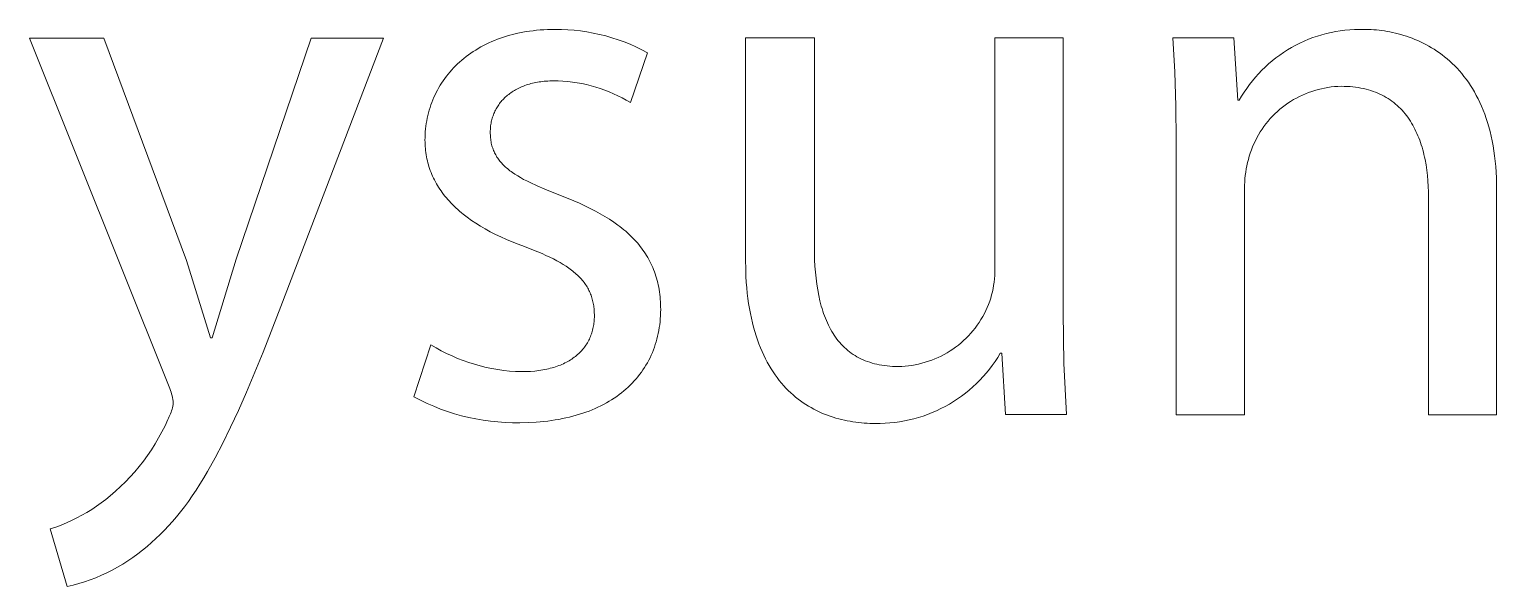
# Model space of a CAD drawing. Header units: millimetres. Extents: x -962 to 3068, y -237 to 2578.
# Drawn here: x 2133.1 to 2209.1, y -178.7 to -149.8 of the extents above; entities that cross this region are included whole.
import ezdxf

# ---------------------------------------------------------------- set-up
doc = ezdxf.new("R2010")
doc.units = ezdxf.units.MM
doc.header["$MEASUREMENT"] = 0
doc.layers.add('Domyślny', color=7, linetype='Continuous', true_color=0x000000)

msp = doc.modelspace()

# ---------------------------------------------------------------- linework, layer by layer
at = {"layer": 'Domyślny', "color": 18, "lineweight": 15, "true_color": 0x000000}
for p, q in [((2140.308, -168.258), (2133.102, -150.261)), ((2133.102, -150.261), (2136.967, -150.261)), ((2136.967, -150.261), (2141.248, -161.789)), ((2143.825, -161.722), (2147.703, -150.261)), ((2151.448, -150.261), (2146.133, -164.178)), ((2147.703, -150.261), (2151.448, -150.261)), ((2156.775, -150.581), (2156.917, -150.513)), ((2156.917, -150.513), (2157.063, -150.447)), ((2157.063, -150.447), (2157.211, -150.385)), ((2157.211, -150.385), (2157.363, -150.325)), ((2157.363, -150.325), (2157.517, -150.269)), ((2157.517, -150.269), (2157.673, -150.215)), ((2157.673, -150.215), (2157.833, -150.165)), ((2157.833, -150.165), (2157.995, -150.118)), ((2157.995, -150.118), (2158.16, -150.074)), ((2158.16, -150.074), (2158.327, -150.033)), ((2158.327, -150.033), (2158.498, -149.996)), ((2158.498, -149.996), (2158.67, -149.962)), ((2158.67, -149.962), (2158.846, -149.931)), ((2158.846, -149.931), (2159.024, -149.904)), ((2159.024, -149.904), (2159.205, -149.88)), ((2159.205, -149.88), (2159.388, -149.86)), ((2159.388, -149.86), (2159.573, -149.843)), ((2159.573, -149.843), (2159.762, -149.83)), ((2159.762, -149.83), (2159.952, -149.82)), ((2159.952, -149.82), (2160.146, -149.815)), ((2160.146, -149.815), (2160.341, -149.813)), ((2160.341, -149.813), (2160.674, -149.817)), ((2160.674, -149.817), (2161.007, -149.832)), ((2161.007, -149.832), (2161.339, -149.858)), ((2161.339, -149.858), (2161.669, -149.896)), ((2161.669, -149.896), (2161.999, -149.944)), ((2161.999, -149.944), (2162.326, -150.004)), ((2162.326, -150.004), (2162.652, -150.074)), ((2162.652, -150.074), (2162.974, -150.156)), ((2162.974, -150.156), (2163.294, -150.248)), ((2163.294, -150.248), (2163.611, -150.351)), ((2163.611, -150.351), (2163.924, -150.464)), ((2163.924, -150.464), (2164.233, -150.588)), ((2170.211, -161.69), (2170.211, -150.256)), ((2170.211, -150.256), (2173.781, -150.256)), ((2173.781, -150.256), (2173.781, -161.073)), ((2183.135, -162.24), (2183.135, -150.256)), ((2183.135, -150.256), (2186.678, -150.256)), ((2186.678, -150.256), (2186.678, -164.468)), ((2192.459, -152.021), (2192.362, -150.256)), ((2192.362, -150.256), (2195.515, -150.256)), ((2195.515, -150.256), (2195.717, -153.49)), ((2198.726, -150.635), (2198.944, -150.525)), ((2198.944, -150.525), (2199.166, -150.423)), ((2199.166, -150.423), (2199.391, -150.328)), ((2199.391, -150.328), (2199.619, -150.241)), ((2199.619, -150.241), (2199.849, -150.161)), ((2199.849, -150.161), (2200.083, -150.09)), ((2200.083, -150.09), (2200.318, -150.027)), ((2200.318, -150.027), (2200.556, -149.971)), ((2200.556, -149.971), (2200.795, -149.924)), ((2200.795, -149.924), (2201.036, -149.885)), ((2201.036, -149.885), (2201.278, -149.854)), ((2201.278, -149.854), (2201.521, -149.831)), ((2201.521, -149.831), (2201.765, -149.817)), ((2201.765, -149.817), (2202.009, -149.811)), ((2202.009, -149.811), (2202.253, -149.813)), ((2202.253, -149.813), (2202.38, -149.814)), ((2202.38, -149.814), (2202.51, -149.818)), ((2202.51, -149.818), (2202.641, -149.824)), ((2202.641, -149.824), (2202.774, -149.833)), ((2202.774, -149.833), (2202.909, -149.844)), ((2202.909, -149.844), (2203.046, -149.859)), ((2203.046, -149.859), (2203.184, -149.876)), ((2203.184, -149.876), (2203.323, -149.896)), ((2203.323, -149.896), (2203.463, -149.919)), ((2203.463, -149.919), (2203.604, -149.945)), ((2203.604, -149.945), (2203.747, -149.974)), ((2203.747, -149.974), (2203.89, -150.007)), ((2203.89, -150.007), (2204.033, -150.043)), ((2204.033, -150.043), (2204.177, -150.082)), ((2204.177, -150.082), (2204.322, -150.125)), ((2204.322, -150.125), (2204.466, -150.171)), ((2204.466, -150.171), (2204.611, -150.221)), ((2204.611, -150.221), (2204.756, -150.275)), ((2204.756, -150.275), (2204.9, -150.332)), ((2204.9, -150.332), (2205.045, -150.393)), ((2205.045, -150.393), (2205.189, -150.459)), ((2205.189, -150.459), (2205.332, -150.528)), ((2205.332, -150.528), (2205.474, -150.602)), ((2155.621, -151.316), (2155.737, -151.224)), ((2155.737, -151.224), (2155.857, -151.135)), ((2155.857, -151.135), (2155.979, -151.048)), ((2155.979, -151.048), (2156.104, -150.963)), ((2156.104, -150.963), (2156.233, -150.882)), ((2156.233, -150.882), (2156.364, -150.802)), ((2156.364, -150.802), (2156.498, -150.726)), ((2156.498, -150.726), (2156.635, -150.652)), ((2156.635, -150.652), (2156.775, -150.581)), ((2164.233, -150.588), (2164.538, -150.722)), ((2165.133, -151.021), (2164.247, -153.611)), ((2164.538, -150.722), (2164.838, -150.866)), ((2164.838, -150.866), (2165.133, -151.021)), ((2197.509, -151.443), (2197.7, -151.291)), ((2197.7, -151.291), (2197.896, -151.146)), ((2197.896, -151.146), (2198.097, -151.008)), ((2198.097, -151.008), (2198.302, -150.876)), ((2198.302, -150.876), (2198.512, -150.752)), ((2198.512, -150.752), (2198.726, -150.635)), ((2205.474, -150.602), (2205.616, -150.679)), ((2205.616, -150.679), (2205.757, -150.761)), ((2205.757, -150.761), (2205.897, -150.847)), ((2205.897, -150.847), (2206.036, -150.938)), ((2206.036, -150.938), (2206.173, -151.033)), ((2206.173, -151.033), (2206.309, -151.133)), ((2206.309, -151.133), (2206.443, -151.237)), ((2206.443, -151.237), (2206.576, -151.346)), ((2154.802, -152.134), (2154.893, -152.024)), ((2154.893, -152.024), (2154.988, -151.916)), ((2154.988, -151.916), (2155.085, -151.811)), ((2155.085, -151.811), (2155.186, -151.707)), ((2155.186, -151.707), (2155.29, -151.606)), ((2155.29, -151.606), (2155.398, -151.507)), ((2155.398, -151.507), (2155.508, -151.411)), ((2155.508, -151.411), (2155.621, -151.316)), ((2192.513, -153.789), (2192.459, -152.021)), ((2196.799, -152.111), (2196.968, -151.935)), ((2196.968, -151.935), (2197.142, -151.765)), ((2197.142, -151.765), (2197.323, -151.601)), ((2197.323, -151.601), (2197.509, -151.443)), ((2206.576, -151.346), (2206.706, -151.46)), ((2206.706, -151.46), (2206.835, -151.579)), ((2206.835, -151.579), (2206.962, -151.703)), ((2206.962, -151.703), (2207.086, -151.832)), ((2207.086, -151.832), (2207.208, -151.966)), ((2207.208, -151.966), (2207.328, -152.105)), ((2154.321, -152.833), (2154.393, -152.712)), ((2154.393, -152.712), (2154.468, -152.593)), ((2154.468, -152.593), (2154.547, -152.475)), ((2154.547, -152.475), (2154.628, -152.359)), ((2154.628, -152.359), (2154.713, -152.246)), ((2154.713, -152.246), (2154.802, -152.134)), ((2158.568, -152.808), (2158.498, -152.84)), ((2158.639, -152.778), (2158.568, -152.808)), ((2158.711, -152.749), (2158.639, -152.778)), ((2158.785, -152.721), (2158.711, -152.749)), ((2158.86, -152.695), (2158.785, -152.721)), ((2158.937, -152.67), (2158.86, -152.695)), ((2159.015, -152.647), (2158.937, -152.67)), ((2159.095, -152.625), (2159.015, -152.647)), ((2159.176, -152.605), (2159.095, -152.625)), ((2159.259, -152.586), (2159.176, -152.605)), ((2159.343, -152.568), (2159.259, -152.586)), ((2159.428, -152.553), (2159.343, -152.568)), ((2159.515, -152.538), (2159.428, -152.553)), ((2159.603, -152.526), (2159.515, -152.538)), ((2159.693, -152.515), (2159.603, -152.526)), ((2159.784, -152.505), (2159.693, -152.515)), ((2159.877, -152.497), (2159.784, -152.505)), ((2159.971, -152.491), (2159.877, -152.497)), ((2160.066, -152.487), (2159.971, -152.491)), ((2160.163, -152.484), (2160.066, -152.487)), ((2160.261, -152.484), (2160.163, -152.484)), ((2160.508, -152.487), (2160.261, -152.484)), ((2160.754, -152.498), (2160.508, -152.487)), ((2161, -152.517), (2160.754, -152.498)), ((2161.246, -152.544), (2161, -152.517)), ((2161.49, -152.58), (2161.246, -152.544)), ((2161.733, -152.623), (2161.49, -152.58)), ((2161.974, -152.675), (2161.733, -152.623)), ((2162.214, -152.734), (2161.974, -152.675)), ((2162.452, -152.801), (2162.214, -152.734)), ((2162.687, -152.876), (2162.452, -152.801)), ((2196.186, -152.87), (2196.329, -152.673)), ((2196.329, -152.673), (2196.48, -152.48)), ((2196.48, -152.48), (2196.636, -152.293)), ((2196.636, -152.293), (2196.799, -152.111)), ((2200.395, -152.823), (2200.224, -152.852)), ((2200.567, -152.799), (2200.395, -152.823)), ((2200.739, -152.782), (2200.567, -152.799)), ((2200.912, -152.771), (2200.739, -152.782)), ((2201.085, -152.765), (2200.912, -152.771)), ((2201.24, -152.767), (2201.085, -152.765)), ((2201.392, -152.773), (2201.24, -152.767)), ((2201.541, -152.782), (2201.392, -152.773)), ((2201.686, -152.796), (2201.541, -152.782)), ((2201.829, -152.812), (2201.686, -152.796)), ((2201.969, -152.833), (2201.829, -152.812)), ((2207.328, -152.105), (2207.445, -152.249)), ((2207.445, -152.249), (2207.559, -152.399)), ((2207.559, -152.399), (2207.67, -152.555)), ((2207.67, -152.555), (2207.778, -152.715)), ((2207.778, -152.715), (2207.884, -152.882)), ((2153.959, -153.595), (2154.011, -153.464)), ((2154.011, -153.464), (2154.066, -153.335)), ((2154.066, -153.335), (2154.125, -153.207)), ((2154.125, -153.207), (2154.187, -153.081)), ((2154.187, -153.081), (2154.252, -152.956)), ((2154.252, -152.956), (2154.321, -152.833)), ((2157.549, -153.559), (2157.507, -153.61)), ((2157.593, -153.508), (2157.549, -153.559)), ((2157.638, -153.458), (2157.593, -153.508)), ((2157.684, -153.409), (2157.638, -153.458)), ((2157.732, -153.361), (2157.684, -153.409)), ((2157.782, -153.315), (2157.732, -153.361)), ((2157.833, -153.269), (2157.782, -153.315)), ((2157.886, -153.224), (2157.833, -153.269)), ((2157.941, -153.18), (2157.886, -153.224)), ((2157.996, -153.138), (2157.941, -153.18)), ((2158.054, -153.096), (2157.996, -153.138)), ((2158.113, -153.056), (2158.054, -153.096)), ((2158.173, -153.017), (2158.113, -153.056)), ((2158.235, -152.979), (2158.173, -153.017)), ((2158.299, -152.942), (2158.235, -152.979)), ((2158.364, -152.907), (2158.299, -152.942)), ((2158.43, -152.873), (2158.364, -152.907)), ((2158.498, -152.84), (2158.43, -152.873)), ((2162.919, -152.959), (2162.687, -152.876)), ((2163.149, -153.049), (2162.919, -152.959)), ((2163.376, -153.147), (2163.149, -153.049)), ((2163.599, -153.252), (2163.376, -153.147)), ((2163.819, -153.365), (2163.599, -153.252)), ((2164.035, -153.484), (2163.819, -153.365)), ((2164.247, -153.611), (2164.035, -153.484)), ((2195.717, -153.49), (2195.797, -153.49)), ((2195.797, -153.49), (2195.92, -153.279)), ((2195.92, -153.279), (2196.049, -153.072)), ((2196.049, -153.072), (2196.186, -152.87)), ((2198.462, -153.546), (2198.317, -153.641)), ((2198.61, -153.456), (2198.462, -153.546)), ((2198.761, -153.371), (2198.61, -153.456)), ((2198.914, -153.291), (2198.761, -153.371)), ((2199.071, -153.217), (2198.914, -153.291)), ((2199.23, -153.148), (2199.071, -153.217)), ((2199.391, -153.084), (2199.23, -153.148)), ((2199.554, -153.026), (2199.391, -153.084)), ((2199.719, -152.974), (2199.554, -153.026)), ((2199.886, -152.928), (2199.719, -152.974)), ((2200.055, -152.887), (2199.886, -152.928)), ((2200.224, -152.852), (2200.055, -152.887)), ((2202.105, -152.857), (2201.969, -152.833)), ((2202.239, -152.884), (2202.105, -152.857)), ((2202.369, -152.915), (2202.239, -152.884)), ((2202.497, -152.949), (2202.369, -152.915)), ((2202.621, -152.987), (2202.497, -152.949)), ((2202.743, -153.028), (2202.621, -152.987)), ((2202.862, -153.072), (2202.743, -153.028)), ((2202.978, -153.119), (2202.862, -153.072)), ((2203.091, -153.17), (2202.978, -153.119)), ((2203.201, -153.224), (2203.091, -153.17)), ((2203.309, -153.28), (2203.201, -153.224)), ((2203.414, -153.34), (2203.309, -153.28)), ((2203.515, -153.403), (2203.414, -153.34)), ((2203.615, -153.469), (2203.515, -153.403)), ((2203.711, -153.537), (2203.615, -153.469)), ((2203.805, -153.609), (2203.711, -153.537)), ((2207.884, -152.882), (2207.985, -153.054)), ((2207.985, -153.054), (2208.084, -153.232)), ((2208.084, -153.232), (2208.179, -153.416)), ((2208.179, -153.416), (2208.27, -153.605)), ((2153.721, -154.408), (2153.752, -154.27)), ((2153.752, -154.27), (2153.787, -154.132)), ((2153.787, -154.132), (2153.825, -153.996)), ((2153.825, -153.996), (2153.866, -153.861)), ((2153.866, -153.861), (2153.911, -153.727)), ((2153.911, -153.727), (2153.959, -153.595)), ((2157.129, -154.296), (2157.108, -154.357)), ((2157.151, -154.234), (2157.129, -154.296)), ((2157.176, -154.174), (2157.151, -154.234)), ((2157.202, -154.114), (2157.176, -154.174)), ((2157.229, -154.055), (2157.202, -154.114)), ((2157.258, -153.997), (2157.229, -154.055)), ((2157.289, -153.939), (2157.258, -153.997)), ((2157.321, -153.882), (2157.289, -153.939)), ((2157.355, -153.826), (2157.321, -153.882)), ((2157.391, -153.771), (2157.355, -153.826)), ((2157.428, -153.717), (2157.391, -153.771)), ((2157.467, -153.663), (2157.428, -153.717)), ((2157.507, -153.61), (2157.467, -153.663)), ((2192.523, -155.557), (2192.513, -153.789)), ((2197.525, -154.311), (2197.407, -154.438)), ((2197.647, -154.188), (2197.525, -154.311)), ((2197.773, -154.069), (2197.647, -154.188)), ((2197.904, -153.955), (2197.773, -154.069)), ((2198.038, -153.846), (2197.904, -153.955)), ((2198.176, -153.741), (2198.038, -153.846)), ((2198.317, -153.641), (2198.176, -153.741)), ((2203.896, -153.683), (2203.805, -153.609)), ((2203.984, -153.76), (2203.896, -153.683)), ((2204.07, -153.839), (2203.984, -153.76)), ((2204.154, -153.922), (2204.07, -153.839)), ((2204.234, -154.007), (2204.154, -153.922)), ((2204.312, -154.094), (2204.234, -154.007)), ((2204.388, -154.184), (2204.312, -154.094)), ((2204.461, -154.276), (2204.388, -154.184)), ((2204.531, -154.371), (2204.461, -154.276)), ((2208.27, -153.605), (2208.357, -153.801)), ((2208.357, -153.801), (2208.441, -154.003)), ((2208.441, -154.003), (2208.52, -154.21)), ((2208.52, -154.21), (2208.596, -154.425)), ((2153.621, -155.119), (2153.634, -154.975)), ((2153.634, -154.975), (2153.65, -154.832)), ((2153.65, -154.832), (2153.67, -154.69)), ((2153.67, -154.69), (2153.694, -154.548)), ((2153.694, -154.548), (2153.721, -154.408)), ((2156.987, -155.073), (2156.986, -155.141)), ((2156.99, -155.006), (2156.987, -155.073)), ((2156.994, -154.939), (2156.99, -155.006)), ((2157, -154.872), (2156.994, -154.939)), ((2157.007, -154.806), (2157, -154.872)), ((2157.017, -154.74), (2157.007, -154.806)), ((2157.028, -154.675), (2157.017, -154.74)), ((2157.041, -154.611), (2157.028, -154.675)), ((2157.055, -154.546), (2157.041, -154.611)), ((2157.071, -154.483), (2157.055, -154.546)), ((2157.089, -154.42), (2157.071, -154.483)), ((2157.108, -154.357), (2157.089, -154.42)), ((2196.981, -154.983), (2196.886, -155.129)), ((2197.08, -154.842), (2196.981, -154.983)), ((2197.184, -154.703), (2197.08, -154.842)), ((2197.293, -154.569), (2197.184, -154.703)), ((2197.407, -154.438), (2197.293, -154.569)), ((2204.599, -154.468), (2204.531, -154.371)), ((2204.665, -154.568), (2204.599, -154.468)), ((2204.728, -154.669), (2204.665, -154.568)), ((2204.789, -154.773), (2204.728, -154.669)), ((2204.847, -154.879), (2204.789, -154.773)), ((2204.904, -154.988), (2204.847, -154.879)), ((2204.957, -155.098), (2204.904, -154.988)), ((2205.009, -155.21), (2204.957, -155.098)), ((2208.596, -154.425), (2208.667, -154.645)), ((2208.667, -154.645), (2208.733, -154.872)), ((2208.733, -154.872), (2208.795, -155.105)), ((2208.795, -155.105), (2208.852, -155.345)), ((2153.604, -155.557), (2153.606, -155.41)), ((2153.605, -155.666), (2153.604, -155.557)), ((2153.609, -155.775), (2153.605, -155.666)), ((2153.606, -155.41), (2153.612, -155.264)), ((2153.615, -155.883), (2153.609, -155.775)), ((2153.612, -155.264), (2153.621, -155.119)), ((2156.986, -155.141), (2156.987, -155.216)), ((2156.987, -155.216), (2156.99, -155.29)), ((2156.99, -155.29), (2156.994, -155.363)), ((2156.994, -155.363), (2157, -155.435)), ((2157, -155.435), (2157.008, -155.506)), ((2157.008, -155.506), (2157.017, -155.575)), ((2157.017, -155.575), (2157.028, -155.643)), ((2157.028, -155.643), (2157.041, -155.71)), ((2157.041, -155.71), (2157.056, -155.776)), ((2157.056, -155.776), (2157.073, -155.841)), ((2157.073, -155.841), (2157.091, -155.904)), ((2192.523, -169.796), (2192.523, -155.557)), ((2196.56, -155.739), (2196.492, -155.899)), ((2196.634, -155.583), (2196.56, -155.739)), ((2196.713, -155.428), (2196.634, -155.583)), ((2196.797, -155.277), (2196.713, -155.428)), ((2196.886, -155.129), (2196.797, -155.277)), ((2205.058, -155.324), (2205.009, -155.21)), ((2205.105, -155.441), (2205.058, -155.324)), ((2205.149, -155.559), (2205.105, -155.441)), ((2205.192, -155.679), (2205.149, -155.559)), ((2205.232, -155.8), (2205.192, -155.679)), ((2205.27, -155.924), (2205.232, -155.8)), ((2208.852, -155.345), (2208.905, -155.591)), ((2208.905, -155.591), (2208.952, -155.844)), ((2208.952, -155.844), (2208.994, -156.104)), ((2153.624, -155.99), (2153.615, -155.883)), ((2153.635, -156.097), (2153.624, -155.99)), ((2153.648, -156.203), (2153.635, -156.097)), ((2153.664, -156.308), (2153.648, -156.203)), ((2153.682, -156.413), (2153.664, -156.308)), ((2153.703, -156.517), (2153.682, -156.413)), ((2153.726, -156.621), (2153.703, -156.517)), ((2153.752, -156.724), (2153.726, -156.621)), ((2157.091, -155.904), (2157.111, -155.967)), ((2157.111, -155.967), (2157.133, -156.029)), ((2157.133, -156.029), (2157.156, -156.089)), ((2157.156, -156.089), (2157.181, -156.149)), ((2157.181, -156.149), (2157.209, -156.208)), ((2157.209, -156.208), (2157.237, -156.266)), ((2157.237, -156.266), (2157.268, -156.323)), ((2157.268, -156.323), (2157.301, -156.379)), ((2157.301, -156.379), (2157.335, -156.435)), ((2157.335, -156.435), (2157.371, -156.489)), ((2157.371, -156.489), (2157.409, -156.543)), ((2157.409, -156.543), (2157.449, -156.596)), ((2157.449, -156.596), (2157.49, -156.649)), ((2196.272, -156.551), (2196.23, -156.714)), ((2196.321, -156.389), (2196.272, -156.551)), ((2196.372, -156.224), (2196.321, -156.389)), ((2196.429, -156.06), (2196.372, -156.224)), ((2196.492, -155.899), (2196.429, -156.06)), ((2205.306, -156.049), (2205.27, -155.924)), ((2205.339, -156.176), (2205.306, -156.049)), ((2205.371, -156.304), (2205.339, -156.176)), ((2205.4, -156.434), (2205.371, -156.304)), ((2205.428, -156.565), (2205.4, -156.434)), ((2205.477, -156.833), (2205.428, -156.565)), ((2208.994, -156.104), (2209.032, -156.371)), ((2209.032, -156.371), (2209.063, -156.645)), ((2153.78, -156.826), (2153.752, -156.724)), ((2153.81, -156.928), (2153.78, -156.826)), ((2153.843, -157.029), (2153.81, -156.928)), ((2153.879, -157.129), (2153.843, -157.029)), ((2153.917, -157.228), (2153.879, -157.129)), ((2153.957, -157.327), (2153.917, -157.228)), ((2154, -157.425), (2153.957, -157.327)), ((2157.49, -156.649), (2157.534, -156.7)), ((2157.534, -156.7), (2157.579, -156.751)), ((2157.579, -156.751), (2157.626, -156.802)), ((2157.626, -156.802), (2157.675, -156.851)), ((2157.675, -156.851), (2157.725, -156.901)), ((2157.725, -156.901), (2157.778, -156.949)), ((2157.778, -156.949), (2157.832, -156.997)), ((2157.832, -156.997), (2157.889, -157.045)), ((2157.889, -157.045), (2157.947, -157.092)), ((2157.947, -157.092), (2158.007, -157.139)), ((2158.007, -157.139), (2158.069, -157.185)), ((2158.069, -157.185), (2158.133, -157.231)), ((2158.133, -157.231), (2158.266, -157.321)), ((2158.266, -157.321), (2158.407, -157.41)), ((2196.111, -157.379), (2196.095, -157.547)), ((2196.133, -157.211), (2196.111, -157.379)), ((2196.16, -157.045), (2196.133, -157.211)), ((2196.192, -156.879), (2196.16, -157.045)), ((2196.23, -156.714), (2196.192, -156.879)), ((2205.517, -157.105), (2205.477, -156.833)), ((2205.55, -157.383), (2205.517, -157.105)), ((2205.576, -157.665), (2205.55, -157.383)), ((2209.063, -156.645), (2209.09, -156.926)), ((2209.09, -156.926), (2209.11, -157.213)), ((2209.11, -157.213), (2209.125, -157.508)), ((2154.046, -157.523), (2154, -157.425)), ((2154.094, -157.62), (2154.046, -157.523)), ((2154.145, -157.716), (2154.094, -157.62)), ((2154.198, -157.811), (2154.145, -157.716)), ((2154.253, -157.905), (2154.198, -157.811)), ((2154.311, -157.999), (2154.253, -157.905)), ((2154.372, -158.092), (2154.311, -157.999)), ((2154.435, -158.185), (2154.372, -158.092)), ((2158.407, -157.41), (2158.555, -157.499)), ((2158.555, -157.499), (2158.712, -157.586)), ((2158.712, -157.586), (2158.875, -157.672)), ((2158.875, -157.672), (2159.047, -157.758)), ((2159.047, -157.758), (2159.414, -157.93)), ((2159.414, -157.93), (2159.812, -158.102)), ((2159.812, -158.102), (2160.704, -158.456)), ((2196.084, -157.715), (2196.079, -157.884)), ((2196.079, -157.884), (2196.079, -158.053)), ((2196.079, -158.053), (2196.079, -169.796)), ((2196.095, -157.547), (2196.084, -157.715)), ((2205.594, -157.952), (2205.576, -157.665)), ((2205.604, -158.242), (2205.594, -157.952)), ((2209.125, -157.508), (2209.134, -157.811)), ((2209.134, -157.811), (2209.137, -158.12)), ((2209.137, -158.12), (2209.137, -169.796)), ((2154.501, -158.276), (2154.435, -158.185)), ((2154.569, -158.367), (2154.501, -158.276)), ((2154.64, -158.457), (2154.569, -158.367)), ((2154.713, -158.546), (2154.64, -158.457)), ((2154.789, -158.635), (2154.713, -158.546)), ((2154.867, -158.722), (2154.789, -158.635)), ((2154.948, -158.809), (2154.867, -158.722)), ((2155.032, -158.895), (2154.948, -158.809)), ((2155.118, -158.981), (2155.032, -158.895)), ((2160.704, -158.456), (2161.016, -158.578)), ((2161.016, -158.578), (2161.318, -158.702)), ((2161.318, -158.702), (2161.611, -158.829)), ((2161.611, -158.829), (2161.894, -158.959)), ((2205.608, -158.536), (2205.604, -158.242)), ((2205.608, -169.796), (2205.608, -158.536)), ((2155.207, -159.065), (2155.118, -158.981)), ((2155.298, -159.149), (2155.207, -159.065)), ((2155.392, -159.232), (2155.298, -159.149)), ((2155.489, -159.314), (2155.392, -159.232)), ((2155.588, -159.395), (2155.489, -159.314)), ((2155.794, -159.554), (2155.588, -159.395)), ((2156.01, -159.711), (2155.794, -159.554)), ((2161.894, -158.959), (2162.168, -159.092)), ((2162.168, -159.092), (2162.431, -159.228)), ((2162.431, -159.228), (2162.685, -159.367)), ((2162.685, -159.367), (2162.929, -159.51)), ((2162.929, -159.51), (2163.164, -159.656)), ((2163.164, -159.656), (2163.388, -159.806)), ((2156.237, -159.864), (2156.01, -159.711)), ((2156.475, -160.013), (2156.237, -159.864)), ((2156.723, -160.158), (2156.475, -160.013)), ((2156.981, -160.3), (2156.723, -160.158)), ((2157.251, -160.439), (2156.981, -160.3)), ((2163.388, -159.806), (2163.603, -159.96)), ((2163.603, -159.96), (2163.707, -160.038)), ((2163.707, -160.038), (2163.808, -160.117)), ((2163.808, -160.117), (2163.907, -160.198)), ((2163.907, -160.198), (2164.003, -160.279)), ((2164.003, -160.279), (2164.097, -160.362)), ((2164.097, -160.362), (2164.188, -160.445)), ((2157.531, -160.573), (2157.251, -160.439)), ((2157.821, -160.704), (2157.531, -160.573)), ((2158.123, -160.831), (2157.821, -160.704)), ((2158.435, -160.954), (2158.123, -160.831)), ((2158.758, -161.073), (2158.435, -160.954)), ((2159.232, -161.254), (2158.758, -161.073)), ((2164.188, -160.445), (2164.277, -160.53)), ((2164.277, -160.53), (2164.363, -160.616)), ((2164.363, -160.616), (2164.447, -160.703)), ((2164.447, -160.703), (2164.529, -160.791)), ((2164.529, -160.791), (2164.608, -160.88)), ((2164.608, -160.88), (2164.684, -160.971)), ((2164.684, -160.971), (2164.758, -161.062)), ((2164.758, -161.062), (2164.83, -161.155)), ((2164.83, -161.155), (2164.899, -161.25)), ((2173.781, -161.073), (2173.784, -161.416)), ((2141.248, -161.789), (2142.496, -165.802)), ((2142.577, -165.802), (2143.825, -161.722)), ((2159.669, -161.435), (2159.232, -161.254)), ((2159.873, -161.527), (2159.669, -161.435)), ((2160.069, -161.619), (2159.873, -161.527)), ((2160.256, -161.711), (2160.069, -161.619)), ((2160.434, -161.805), (2160.256, -161.711)), ((2160.603, -161.899), (2160.434, -161.805)), ((2160.764, -161.995), (2160.603, -161.899)), ((2164.899, -161.25), (2164.965, -161.345)), ((2164.965, -161.345), (2165.029, -161.442)), ((2165.029, -161.442), (2165.091, -161.54)), ((2165.091, -161.54), (2165.15, -161.639)), ((2165.15, -161.639), (2165.207, -161.74)), ((2165.207, -161.74), (2165.261, -161.842)), ((2165.261, -161.842), (2165.312, -161.946)), ((2165.312, -161.946), (2165.361, -162.05)), ((2170.222, -162.317), (2170.211, -161.69)), ((2173.784, -161.416), (2173.794, -161.753)), ((2173.794, -161.753), (2173.811, -162.082)), ((2160.916, -162.091), (2160.764, -161.995)), ((2161.06, -162.19), (2160.916, -162.091)), ((2161.129, -162.239), (2161.06, -162.19)), ((2161.196, -162.289), (2161.129, -162.239)), ((2161.261, -162.34), (2161.196, -162.289)), ((2161.324, -162.391), (2161.261, -162.34)), ((2161.385, -162.442), (2161.324, -162.391)), ((2161.444, -162.494), (2161.385, -162.442)), ((2161.501, -162.546), (2161.444, -162.494)), ((2161.556, -162.599), (2161.501, -162.546)), ((2161.609, -162.653), (2161.556, -162.599)), ((2161.66, -162.707), (2161.609, -162.653)), ((2161.71, -162.761), (2161.66, -162.707)), ((2165.361, -162.05), (2165.408, -162.157)), ((2165.408, -162.157), (2165.452, -162.265)), ((2165.452, -162.265), (2165.494, -162.374)), ((2165.494, -162.374), (2165.533, -162.484)), ((2165.533, -162.484), (2165.569, -162.597)), ((2165.569, -162.597), (2165.603, -162.71)), ((2165.603, -162.71), (2165.635, -162.825)), ((2170.235, -162.619), (2170.222, -162.317)), ((2170.253, -162.914), (2170.235, -162.619)), ((2173.811, -162.082), (2173.835, -162.403)), ((2173.835, -162.403), (2173.867, -162.717)), ((2183.112, -162.748), (2183.125, -162.579)), ((2183.125, -162.579), (2183.133, -162.41)), ((2183.133, -162.41), (2183.135, -162.24)), ((2161.757, -162.816), (2161.71, -162.761)), ((2161.803, -162.872), (2161.757, -162.816)), ((2161.846, -162.928), (2161.803, -162.872)), ((2161.888, -162.985), (2161.846, -162.928)), ((2161.928, -163.043), (2161.888, -162.985)), ((2161.967, -163.101), (2161.928, -163.043)), ((2162.003, -163.16), (2161.967, -163.101)), ((2162.038, -163.22), (2162.003, -163.16)), ((2162.071, -163.281), (2162.038, -163.22)), ((2162.102, -163.342), (2162.071, -163.281)), ((2162.131, -163.404), (2162.102, -163.342)), ((2162.159, -163.466), (2162.131, -163.404)), ((2162.185, -163.53), (2162.159, -163.466)), ((2165.635, -162.825), (2165.664, -162.942)), ((2165.664, -162.942), (2165.69, -163.061)), ((2165.69, -163.061), (2165.714, -163.18)), ((2165.714, -163.18), (2165.736, -163.302)), ((2165.736, -163.302), (2165.755, -163.425)), ((2165.755, -163.425), (2165.771, -163.55)), ((2170.276, -163.202), (2170.253, -162.914)), ((2170.304, -163.482), (2170.276, -163.202)), ((2173.867, -162.717), (2173.906, -163.022)), ((2173.906, -163.022), (2173.953, -163.318)), ((2173.953, -163.318), (2174.007, -163.606)), ((2182.965, -163.581), (2183.006, -163.416)), ((2183.006, -163.416), (2183.04, -163.251)), ((2183.04, -163.251), (2183.07, -163.084)), ((2183.07, -163.084), (2183.094, -162.916)), ((2183.094, -162.916), (2183.112, -162.748)), ((2146.133, -164.178), (2145.212, -166.54)), ((2162.209, -163.594), (2162.185, -163.53)), ((2162.232, -163.659), (2162.209, -163.594)), ((2162.253, -163.726), (2162.232, -163.659)), ((2162.272, -163.792), (2162.253, -163.726)), ((2162.29, -163.86), (2162.272, -163.792)), ((2162.306, -163.929), (2162.29, -163.86)), ((2162.321, -163.998), (2162.306, -163.929)), ((2162.333, -164.069), (2162.321, -163.998)), ((2162.345, -164.141), (2162.333, -164.069)), ((2162.355, -164.213), (2162.345, -164.141)), ((2162.363, -164.287), (2162.355, -164.213)), ((2165.771, -163.55), (2165.785, -163.676)), ((2165.785, -163.676), (2165.797, -163.804)), ((2165.797, -163.804), (2165.806, -163.934)), ((2165.806, -163.934), (2165.812, -164.066)), ((2165.812, -164.066), (2165.816, -164.199)), ((2165.816, -164.199), (2165.817, -164.334)), ((2170.337, -163.756), (2170.304, -163.482)), ((2170.375, -164.023), (2170.337, -163.756)), ((2170.417, -164.282), (2170.375, -164.023)), ((2174.007, -163.606), (2174.07, -163.885)), ((2174.07, -163.885), (2174.104, -164.021)), ((2174.104, -164.021), (2174.141, -164.155)), ((2174.141, -164.155), (2174.179, -164.287)), ((2182.67, -164.39), (2182.744, -164.229)), ((2182.744, -164.229), (2182.813, -164.066)), ((2182.813, -164.066), (2182.869, -163.906)), ((2182.869, -163.906), (2182.92, -163.744)), ((2182.92, -163.744), (2182.965, -163.581)), ((2162.359, -165.04), (2162.367, -164.967)), ((2162.37, -164.361), (2162.363, -164.287)), ((2162.367, -164.967), (2162.373, -164.894)), ((2162.375, -164.437), (2162.37, -164.361)), ((2162.373, -164.894), (2162.378, -164.819)), ((2162.378, -164.513), (2162.375, -164.437)), ((2162.381, -164.591), (2162.378, -164.513)), ((2162.378, -164.819), (2162.38, -164.745)), ((2162.38, -164.745), (2162.381, -164.669)), ((2162.381, -164.669), (2162.381, -164.591)), ((2165.786, -164.966), (2165.768, -165.12)), ((2165.799, -164.81), (2165.786, -164.966)), ((2165.809, -164.653), (2165.799, -164.81)), ((2165.815, -164.494), (2165.809, -164.653)), ((2165.817, -164.334), (2165.815, -164.494)), ((2170.464, -164.535), (2170.417, -164.282)), ((2170.515, -164.781), (2170.464, -164.535)), ((2170.57, -165.021), (2170.515, -164.781)), ((2174.179, -164.287), (2174.22, -164.416)), ((2174.22, -164.416), (2174.262, -164.542)), ((2174.262, -164.542), (2174.307, -164.667)), ((2174.307, -164.667), (2174.354, -164.788)), ((2174.354, -164.788), (2174.404, -164.908)), ((2174.404, -164.908), (2174.455, -165.024)), ((2182.319, -165.005), (2182.414, -164.856)), ((2182.414, -164.856), (2182.505, -164.703)), ((2182.505, -164.703), (2182.59, -164.548)), ((2182.59, -164.548), (2182.67, -164.39)), ((2186.678, -164.468), (2186.713, -167.127)), ((2162.153, -165.8), (2162.18, -165.734)), ((2162.18, -165.734), (2162.206, -165.668)), ((2162.206, -165.668), (2162.231, -165.601)), ((2162.231, -165.601), (2162.253, -165.534)), ((2162.253, -165.534), (2162.274, -165.465)), ((2162.274, -165.465), (2162.292, -165.396)), ((2162.292, -165.396), (2162.309, -165.326)), ((2162.309, -165.326), (2162.324, -165.256)), ((2162.324, -165.256), (2162.338, -165.185)), ((2162.338, -165.185), (2162.349, -165.113)), ((2162.349, -165.113), (2162.359, -165.04)), ((2165.661, -165.72), (2165.624, -165.865)), ((2165.693, -165.572), (2165.661, -165.72)), ((2165.722, -165.423), (2165.693, -165.572)), ((2165.747, -165.273), (2165.722, -165.423)), ((2165.768, -165.12), (2165.747, -165.273)), ((2170.63, -165.254), (2170.57, -165.021)), ((2170.694, -165.48), (2170.63, -165.254)), ((2170.762, -165.7), (2170.694, -165.48)), ((2170.833, -165.913), (2170.762, -165.7)), ((2174.455, -165.024), (2174.509, -165.138)), ((2174.509, -165.138), (2174.565, -165.25)), ((2174.565, -165.25), (2174.623, -165.359)), ((2174.623, -165.359), (2174.684, -165.465)), ((2174.684, -165.465), (2174.747, -165.569)), ((2174.747, -165.569), (2174.812, -165.67)), ((2174.812, -165.67), (2174.88, -165.768)), ((2181.641, -165.822), (2181.766, -165.696)), ((2181.766, -165.696), (2181.886, -165.566)), ((2181.886, -165.566), (2182.001, -165.431)), ((2182.001, -165.431), (2182.112, -165.293)), ((2182.112, -165.293), (2182.218, -165.15)), ((2182.218, -165.15), (2182.319, -165.005)), ((2142.496, -165.802), (2142.577, -165.802)), ((2153.027, -168.857), (2153.913, -166.159)), ((2153.913, -166.159), (2154.179, -166.319)), ((2154.179, -166.319), (2154.45, -166.469)), ((2154.45, -166.469), (2154.725, -166.611)), ((2161.624, -166.565), (2161.675, -166.512)), ((2161.675, -166.512), (2161.725, -166.458)), ((2161.725, -166.458), (2161.773, -166.403)), ((2161.773, -166.403), (2161.82, -166.347)), ((2161.82, -166.347), (2161.864, -166.29)), ((2161.864, -166.29), (2161.906, -166.232)), ((2161.906, -166.232), (2161.947, -166.173)), ((2161.947, -166.173), (2161.986, -166.113)), ((2161.986, -166.113), (2162.023, -166.052)), ((2162.023, -166.052), (2162.058, -165.99)), ((2162.058, -165.99), (2162.091, -165.928)), ((2162.091, -165.928), (2162.123, -165.864)), ((2162.123, -165.864), (2162.153, -165.8)), ((2165.441, -166.429), (2165.386, -166.565)), ((2165.492, -166.291), (2165.441, -166.429)), ((2165.54, -166.151), (2165.492, -166.291)), ((2165.584, -166.009), (2165.54, -166.151)), ((2165.624, -165.865), (2165.584, -166.009)), ((2170.909, -166.121), (2170.833, -165.913)), ((2170.988, -166.322), (2170.909, -166.121)), ((2171.071, -166.517), (2170.988, -166.322)), ((2171.157, -166.706), (2171.071, -166.517)), ((2174.88, -165.768), (2174.95, -165.863)), ((2174.95, -165.863), (2175.023, -165.956)), ((2175.023, -165.956), (2175.098, -166.045)), ((2175.098, -166.045), (2175.175, -166.132)), ((2175.175, -166.132), (2175.255, -166.216)), ((2175.255, -166.216), (2175.338, -166.297)), ((2175.338, -166.297), (2175.423, -166.375)), ((2175.423, -166.375), (2175.51, -166.45)), ((2175.51, -166.45), (2175.6, -166.522)), ((2180.659, -166.575), (2180.81, -166.483)), ((2180.81, -166.483), (2180.958, -166.385)), ((2180.958, -166.385), (2181.102, -166.282)), ((2181.102, -166.282), (2181.243, -166.174)), ((2181.243, -166.174), (2181.38, -166.061)), ((2181.38, -166.061), (2181.513, -165.944)), ((2181.513, -165.944), (2181.641, -165.822)), ((2145.212, -166.54), (2144.351, -168.619)), ((2154.725, -166.611), (2155.006, -166.743)), ((2155.006, -166.743), (2155.29, -166.866)), ((2155.29, -166.866), (2155.579, -166.979)), ((2155.579, -166.979), (2155.871, -167.082)), ((2155.871, -167.082), (2156.167, -167.175)), ((2156.167, -167.175), (2156.466, -167.258)), ((2156.466, -167.258), (2156.767, -167.331)), ((2160.369, -167.303), (2160.455, -167.273)), ((2160.455, -167.273), (2160.539, -167.242)), ((2160.539, -167.242), (2160.621, -167.21)), ((2160.621, -167.21), (2160.701, -167.176)), ((2160.701, -167.176), (2160.779, -167.141)), ((2160.779, -167.141), (2160.855, -167.105)), ((2160.855, -167.105), (2160.93, -167.067)), ((2160.93, -167.067), (2161.002, -167.027)), ((2161.002, -167.027), (2161.073, -166.987)), ((2161.073, -166.987), (2161.142, -166.945)), ((2161.142, -166.945), (2161.209, -166.901)), ((2161.209, -166.901), (2161.273, -166.857)), ((2161.273, -166.857), (2161.337, -166.811)), ((2161.337, -166.811), (2161.398, -166.764)), ((2161.398, -166.764), (2161.457, -166.716)), ((2161.457, -166.716), (2161.514, -166.667)), ((2161.514, -166.667), (2161.57, -166.616)), ((2161.57, -166.616), (2161.624, -166.565)), ((2165.056, -167.217), (2164.979, -167.341)), ((2165.129, -167.09), (2165.056, -167.217)), ((2165.199, -166.962), (2165.129, -167.09)), ((2165.265, -166.832), (2165.199, -166.962)), ((2165.327, -166.7), (2165.265, -166.832)), ((2165.386, -166.565), (2165.327, -166.7)), ((2171.247, -166.889), (2171.157, -166.706)), ((2171.34, -167.066), (2171.247, -166.889)), ((2171.436, -167.237), (2171.34, -167.066)), ((2171.536, -167.403), (2171.436, -167.237)), ((2175.6, -166.522), (2175.693, -166.591)), ((2175.693, -166.591), (2175.789, -166.657)), ((2175.789, -166.657), (2175.887, -166.72)), ((2175.887, -166.72), (2175.987, -166.78)), ((2175.987, -166.78), (2176.091, -166.836)), ((2176.091, -166.836), (2176.197, -166.89)), ((2176.197, -166.89), (2176.306, -166.94)), ((2176.306, -166.94), (2176.417, -166.987)), ((2176.417, -166.987), (2176.532, -167.03)), ((2176.532, -167.03), (2176.649, -167.071)), ((2176.649, -167.071), (2176.769, -167.108)), ((2176.769, -167.108), (2176.892, -167.141)), ((2176.892, -167.141), (2177.017, -167.171)), ((2177.017, -167.171), (2177.146, -167.198)), ((2177.146, -167.198), (2177.278, -167.221)), ((2177.278, -167.221), (2177.412, -167.241)), ((2177.412, -167.241), (2177.549, -167.257)), ((2177.549, -167.257), (2177.69, -167.27)), ((2177.69, -167.27), (2177.833, -167.279)), ((2178.306, -167.281), (2178.483, -167.269)), ((2178.483, -167.269), (2178.659, -167.251)), ((2178.659, -167.251), (2178.835, -167.227)), ((2178.835, -167.227), (2179.009, -167.197)), ((2179.009, -167.197), (2179.183, -167.161)), ((2179.183, -167.161), (2179.355, -167.119)), ((2179.355, -167.119), (2179.526, -167.071)), ((2179.526, -167.071), (2179.695, -167.017)), ((2179.695, -167.017), (2179.861, -166.958)), ((2179.861, -166.958), (2180.026, -166.892)), ((2180.026, -166.892), (2180.188, -166.821)), ((2180.188, -166.821), (2180.348, -166.745)), ((2180.348, -166.745), (2180.505, -166.663)), ((2180.505, -166.663), (2180.659, -166.575)), ((2183.003, -167.23), (2182.851, -167.43)), ((2183.148, -167.026), (2183.003, -167.23)), ((2183.286, -166.816), (2183.148, -167.026)), ((2183.417, -166.602), (2183.286, -166.816)), ((2183.497, -166.602), (2183.417, -166.602)), ((2183.685, -169.783), (2183.497, -166.602)), ((2186.713, -167.127), (2186.839, -169.783)), ((2156.767, -167.331), (2157.07, -167.394)), ((2157.07, -167.394), (2157.376, -167.447)), ((2157.376, -167.447), (2157.683, -167.49)), ((2157.683, -167.49), (2157.991, -167.522)), ((2157.991, -167.522), (2158.3, -167.544)), ((2158.3, -167.544), (2158.61, -167.555)), ((2158.61, -167.555), (2158.846, -167.551)), ((2158.846, -167.551), (2159.075, -167.54)), ((2159.075, -167.54), (2159.295, -167.522)), ((2159.295, -167.522), (2159.403, -167.51)), ((2159.403, -167.51), (2159.508, -167.497)), ((2159.508, -167.497), (2159.612, -167.482)), ((2159.612, -167.482), (2159.713, -167.465)), ((2159.713, -167.465), (2159.812, -167.447)), ((2159.812, -167.447), (2159.91, -167.427)), ((2159.91, -167.427), (2160.006, -167.405)), ((2160.006, -167.405), (2160.099, -167.382)), ((2160.099, -167.382), (2160.191, -167.357)), ((2160.191, -167.357), (2160.281, -167.331)), ((2160.281, -167.331), (2160.369, -167.303)), ((2164.444, -168.038), (2164.343, -168.146)), ((2164.542, -167.927), (2164.444, -168.038)), ((2164.637, -167.815), (2164.542, -167.927)), ((2164.728, -167.699), (2164.637, -167.815)), ((2164.815, -167.582), (2164.728, -167.699)), ((2164.899, -167.462), (2164.815, -167.582)), ((2164.979, -167.341), (2164.899, -167.462)), ((2171.638, -167.563), (2171.536, -167.403)), ((2171.744, -167.717), (2171.638, -167.563)), ((2171.852, -167.866), (2171.744, -167.717)), ((2171.963, -168.01), (2171.852, -167.866)), ((2172.076, -168.148), (2171.963, -168.01)), ((2177.833, -167.279), (2177.98, -167.285)), ((2177.98, -167.285), (2178.129, -167.286)), ((2178.129, -167.286), (2178.306, -167.281)), ((2182.356, -167.996), (2182.179, -168.174)), ((2182.528, -167.813), (2182.356, -167.996)), ((2182.693, -167.624), (2182.528, -167.813)), ((2182.851, -167.43), (2182.693, -167.624)), ((2140.348, -168.346), (2140.308, -168.258)), ((2140.384, -168.436), (2140.348, -168.346)), ((2140.418, -168.526), (2140.384, -168.436)), ((2140.448, -168.618), (2140.418, -168.526)), ((2140.475, -168.71), (2140.448, -168.618)), ((2140.499, -168.804), (2140.475, -168.71)), ((2144.351, -168.619), (2143.936, -169.56)), ((2163.662, -168.744), (2163.537, -168.835)), ((2163.784, -168.651), (2163.662, -168.744)), ((2163.903, -168.555), (2163.784, -168.651)), ((2164.018, -168.456), (2163.903, -168.555)), ((2164.13, -168.355), (2164.018, -168.456)), ((2164.238, -168.252), (2164.13, -168.355)), ((2164.343, -168.146), (2164.238, -168.252)), ((2172.193, -168.281), (2172.076, -168.148)), ((2172.311, -168.409), (2172.193, -168.281)), ((2172.432, -168.531), (2172.311, -168.409)), ((2172.555, -168.649), (2172.432, -168.531)), ((2172.68, -168.762), (2172.555, -168.649)), ((2172.808, -168.87), (2172.68, -168.762)), ((2181.611, -168.668), (2181.411, -168.819)), ((2181.806, -168.509), (2181.611, -168.668)), ((2181.995, -168.345), (2181.806, -168.509)), ((2182.179, -168.174), (2181.995, -168.345)), ((2140.472, -169.581), (2140.496, -169.503)), ((2140.496, -169.503), (2140.516, -169.424)), ((2140.52, -168.898), (2140.499, -168.804)), ((2140.516, -169.424), (2140.535, -169.344)), ((2140.538, -168.993), (2140.52, -168.898)), ((2140.535, -169.344), (2140.55, -169.265)), ((2140.552, -169.088), (2140.538, -168.993)), ((2140.55, -169.265), (2140.563, -169.184)), ((2140.563, -169.184), (2140.552, -169.088)), ((2153.365, -169.033), (2153.027, -168.857)), ((2153.708, -169.198), (2153.365, -169.033)), ((2154.057, -169.351), (2153.708, -169.198)), ((2154.411, -169.491), (2154.057, -169.351)), ((2154.77, -169.62), (2154.411, -169.491)), ((2162.261, -169.531), (2162.103, -169.594)), ((2162.416, -169.464), (2162.261, -169.531)), ((2162.567, -169.395), (2162.416, -169.464)), ((2162.716, -169.324), (2162.567, -169.395)), ((2162.861, -169.249), (2162.716, -169.324)), ((2163.003, -169.172), (2162.861, -169.249)), ((2163.141, -169.091), (2163.003, -169.172)), ((2163.277, -169.009), (2163.141, -169.091)), ((2163.408, -168.923), (2163.277, -169.009)), ((2163.537, -168.835), (2163.408, -168.923)), ((2172.937, -168.973), (2172.808, -168.87)), ((2173.068, -169.071), (2172.937, -168.973)), ((2173.201, -169.165), (2173.068, -169.071)), ((2173.336, -169.254), (2173.201, -169.165)), ((2173.472, -169.339), (2173.336, -169.254)), ((2173.609, -169.419), (2173.472, -169.339)), ((2173.748, -169.495), (2173.609, -169.419)), ((2173.888, -169.567), (2173.748, -169.495)), ((2180.341, -169.47), (2180.114, -169.578)), ((2180.564, -169.355), (2180.341, -169.47)), ((2180.782, -169.232), (2180.564, -169.355)), ((2180.997, -169.101), (2180.782, -169.232)), ((2181.206, -168.964), (2180.997, -169.101)), ((2181.411, -168.819), (2181.206, -168.964)), ((2140.133, -170.355), (2140.282, -170.03)), ((2140.282, -170.03), (2140.319, -169.957)), ((2140.319, -169.957), (2140.355, -169.884)), ((2140.355, -169.884), (2140.388, -169.81)), ((2140.388, -169.81), (2140.418, -169.734)), ((2140.418, -169.734), (2140.447, -169.658)), ((2140.447, -169.658), (2140.472, -169.581)), ((2143.936, -169.56), (2143.53, -170.438)), ((2155.133, -169.735), (2154.77, -169.62)), ((2155.5, -169.839), (2155.133, -169.735)), ((2155.87, -169.929), (2155.5, -169.839)), ((2156.243, -170.007), (2155.87, -169.929)), ((2156.618, -170.071), (2156.243, -170.007)), ((2156.995, -170.123), (2156.618, -170.071)), ((2157.374, -170.162), (2156.995, -170.123)), ((2157.754, -170.187), (2157.374, -170.162)), ((2158.135, -170.2), (2157.754, -170.187)), ((2158.516, -170.199), (2158.135, -170.2)), ((2158.944, -170.192), (2158.516, -170.199)), ((2159.361, -170.171), (2158.944, -170.192)), ((2159.565, -170.155), (2159.361, -170.171)), ((2159.766, -170.136), (2159.565, -170.155)), ((2159.964, -170.113), (2159.766, -170.136)), ((2160.159, -170.088), (2159.964, -170.113)), ((2160.351, -170.059), (2160.159, -170.088)), ((2160.54, -170.026), (2160.351, -170.059)), ((2160.726, -169.991), (2160.54, -170.026)), ((2160.909, -169.952), (2160.726, -169.991)), ((2161.089, -169.91), (2160.909, -169.952)), ((2161.266, -169.865), (2161.089, -169.91)), ((2161.44, -169.817), (2161.266, -169.865)), ((2161.61, -169.766), (2161.44, -169.817)), ((2161.778, -169.711), (2161.61, -169.766)), ((2161.942, -169.654), (2161.778, -169.711)), ((2162.103, -169.594), (2161.942, -169.654)), ((2174.03, -169.635), (2173.888, -169.567)), ((2174.172, -169.698), (2174.03, -169.635)), ((2174.315, -169.758), (2174.172, -169.698)), ((2174.459, -169.814), (2174.315, -169.758)), ((2174.604, -169.866), (2174.459, -169.814)), ((2174.75, -169.914), (2174.604, -169.866)), ((2174.896, -169.958), (2174.75, -169.914)), ((2175.043, -169.999), (2174.896, -169.958)), ((2175.19, -170.037), (2175.043, -169.999)), ((2175.337, -170.071), (2175.19, -170.037)), ((2175.485, -170.101), (2175.337, -170.071)), ((2175.632, -170.128), (2175.485, -170.101)), ((2175.78, -170.152), (2175.632, -170.128)), ((2175.927, -170.173), (2175.78, -170.152)), ((2176.075, -170.191), (2175.927, -170.173)), ((2176.222, -170.206), (2176.075, -170.191)), ((2176.368, -170.218), (2176.222, -170.206)), ((2176.514, -170.227), (2176.368, -170.218)), ((2176.659, -170.234), (2176.514, -170.227)), ((2176.804, -170.238), (2176.659, -170.234)), ((2176.948, -170.239), (2176.804, -170.238)), ((2177.199, -170.239), (2176.948, -170.239)), ((2177.45, -170.23), (2177.199, -170.239)), ((2177.7, -170.212), (2177.45, -170.23)), ((2177.949, -170.186), (2177.7, -170.212)), ((2178.198, -170.152), (2177.949, -170.186)), ((2178.445, -170.109), (2178.198, -170.152)), ((2178.69, -170.058), (2178.445, -170.109)), ((2178.934, -169.998), (2178.69, -170.058)), ((2179.176, -169.93), (2178.934, -169.998)), ((2179.415, -169.854), (2179.176, -169.93)), ((2179.651, -169.77), (2179.415, -169.854)), ((2179.884, -169.678), (2179.651, -169.77)), ((2180.114, -169.578), (2179.884, -169.678)), ((2186.839, -169.783), (2183.685, -169.783)), ((2196.079, -169.796), (2192.523, -169.796)), ((2209.137, -169.796), (2205.608, -169.796)), ((2139.622, -171.298), (2139.802, -170.99)), ((2139.802, -170.99), (2139.973, -170.675)), ((2139.973, -170.675), (2140.133, -170.355)), ((2143.53, -170.438), (2143.13, -171.256)), ((2139.229, -171.897), (2139.431, -171.601)), ((2139.431, -171.601), (2139.622, -171.298)), ((2143.13, -171.256), (2142.734, -172.018)), ((2138.568, -172.741), (2138.798, -172.467)), ((2138.798, -172.467), (2139.019, -172.186)), ((2139.019, -172.186), (2139.229, -171.897)), ((2142.734, -172.018), (2142.34, -172.725)), ((2137.826, -173.516), (2138.082, -173.266)), ((2138.082, -173.266), (2138.329, -173.008)), ((2138.329, -173.008), (2138.568, -172.741)), ((2142.142, -173.06), (2141.944, -173.382)), ((2142.34, -172.725), (2142.142, -173.06)), ((2137.058, -174.176), (2137.289, -173.989)), ((2137.289, -173.989), (2137.561, -173.757)), ((2137.561, -173.757), (2137.826, -173.516)), ((2141.546, -173.99), (2141.345, -174.277)), ((2141.746, -173.692), (2141.546, -173.99)), ((2141.944, -173.382), (2141.746, -173.692)), ((2135.822, -174.998), (2136.08, -174.85)), ((2136.08, -174.85), (2136.333, -174.694)), ((2136.333, -174.694), (2136.58, -174.529)), ((2136.58, -174.529), (2136.822, -174.357)), ((2136.822, -174.357), (2137.058, -174.176)), ((2140.939, -174.818), (2140.733, -175.073)), ((2141.143, -174.553), (2140.939, -174.818)), ((2141.345, -174.277), (2141.143, -174.553)), ((2134.189, -175.707), (2134.47, -175.611)), ((2134.47, -175.611), (2134.748, -175.506)), ((2134.748, -175.506), (2135.023, -175.392)), ((2135.023, -175.392), (2135.293, -175.269)), ((2135.293, -175.269), (2135.56, -175.138)), ((2135.56, -175.138), (2135.822, -174.998)), ((2140.313, -175.553), (2140.099, -175.779)), ((2140.524, -175.317), (2140.313, -175.553)), ((2140.733, -175.073), (2140.524, -175.317)), ((2135.061, -178.699), (2134.189, -175.707)), ((2139.661, -176.204), (2139.436, -176.404)), ((2139.881, -175.996), (2139.661, -176.204)), ((2140.099, -175.779), (2139.881, -175.996)), ((2138.718, -177.005), (2138.465, -177.189)), ((2138.964, -176.813), (2138.718, -177.005)), ((2139.203, -176.613), (2138.964, -176.813)), ((2139.436, -176.404), (2139.203, -176.613)), ((2137.4, -177.841), (2137.121, -177.981)), ((2137.674, -177.691), (2137.4, -177.841)), ((2137.943, -177.533), (2137.674, -177.691)), ((2138.207, -177.365), (2137.943, -177.533)), ((2138.465, -177.189), (2138.207, -177.365)), ((2135.365, -178.626), (2135.061, -178.699)), ((2135.666, -178.543), (2135.365, -178.626)), ((2135.964, -178.45), (2135.666, -178.543)), ((2136.259, -178.347), (2135.964, -178.45)), ((2136.55, -178.234), (2136.259, -178.347)), ((2136.838, -178.112), (2136.55, -178.234)), ((2137.121, -177.981), (2136.838, -178.112))]:
    msp.add_line(p, q, dxfattribs=at)

doc.saveas('drawing.dxf')
